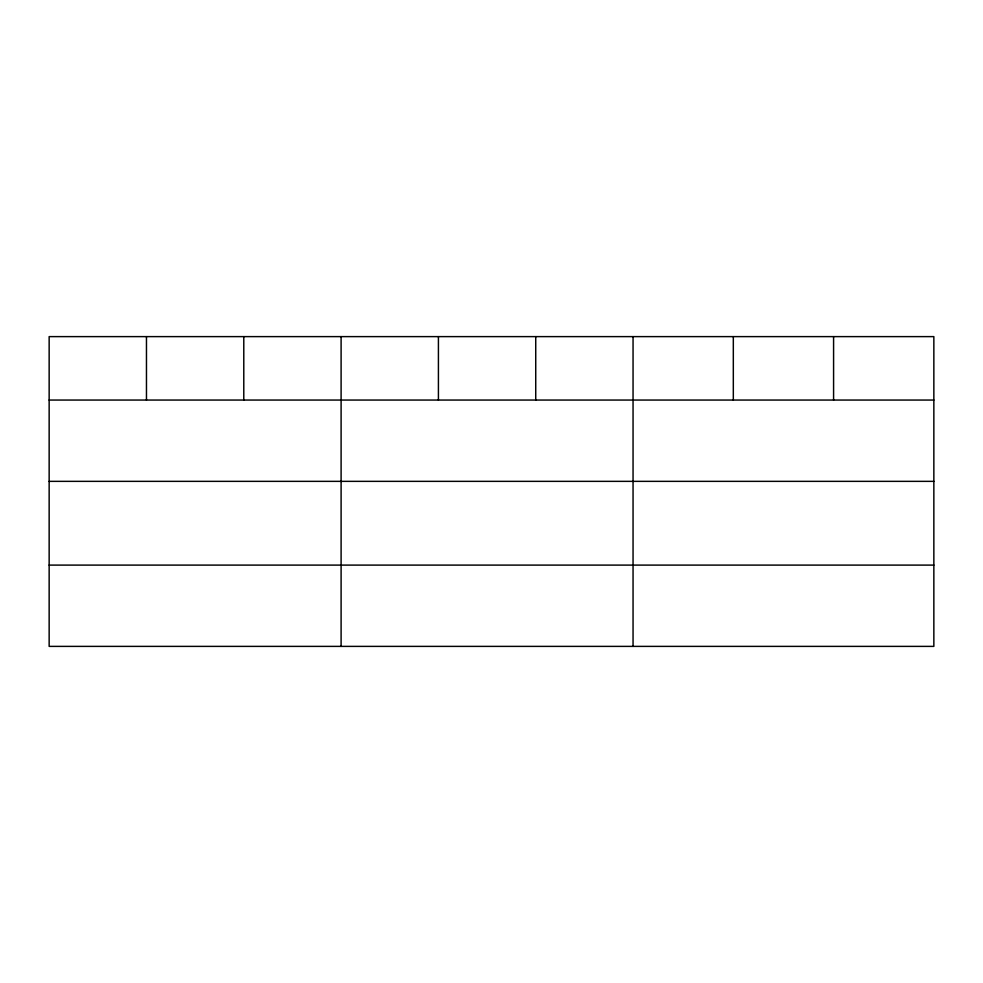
<?xml version="1.0" encoding="UTF-8"?>
<svg xmlns="http://www.w3.org/2000/svg" width="983" height="983" viewBox="0 0 983 983"><rect width="100%" height="100%" fill="white"/><g stroke="black" fill="none" stroke-linecap="round" stroke-linejoin="round"><path stroke-width="1.47" d="M933.85 481.351L933.85 336.616L49.15 336.616L49.15 646.384L933.85 646.384L933.85 481.351L49.15 481.351M49.15 400.056L933.85 400.056M49.15 565.102L933.85 565.102M833.584 336.616L833.584 400.056M733.318 336.616L733.318 400.056M633.052 336.616L633.052 646.384M535.735 336.616L535.735 400.056M438.418 336.616L438.418 400.056M341.101 336.616L341.101 646.384M243.784 336.616L243.784 400.056M146.467 336.616L146.467 400.056"/></g></svg>
